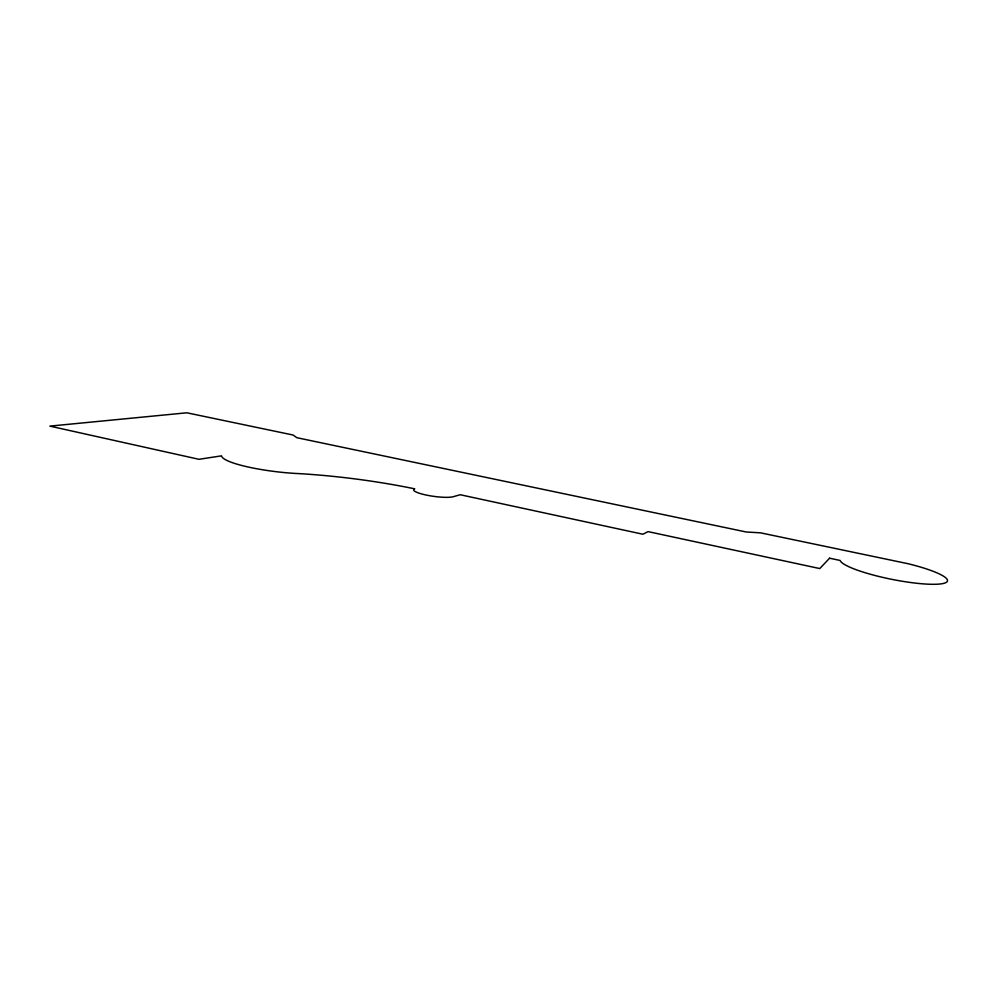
<?xml version="1.0" encoding="UTF-8"?>
<svg xmlns="http://www.w3.org/2000/svg" width="997" height="997" viewBox="0 0 997 997"><rect width="100%" height="100%" fill="white"/><g stroke="black" fill="none" stroke-linecap="round" stroke-linejoin="round"><path stroke-width="1.5" d="M829.591 558.208L819.771 568.564L648.062 531.613L642.915 534.23L460.228 494.736L452.875 496.805A20.85 3.739 7.9 0 1 426.442 495.098A20.85 3.739 7.9 0 1 414.715 488.829A169.652 33.686 7.2 0 0 299.212 473.625A56.505 9.596 6.8 0 1 221.571 455.841L198.976 459.305L49.85 426.118L186.85 412.795L293.031 435.016L296.894 437.708L746.292 531.999L760.537 532.834L907.656 563.629A54.81 9.384 11.3 0 1 946.901 581.899A54.81 9.384 11.3 0 1 891.555 579.294A54.81 9.384 11.3 0 1 840.097 560.439L829.591 558.208"/></g></svg>
